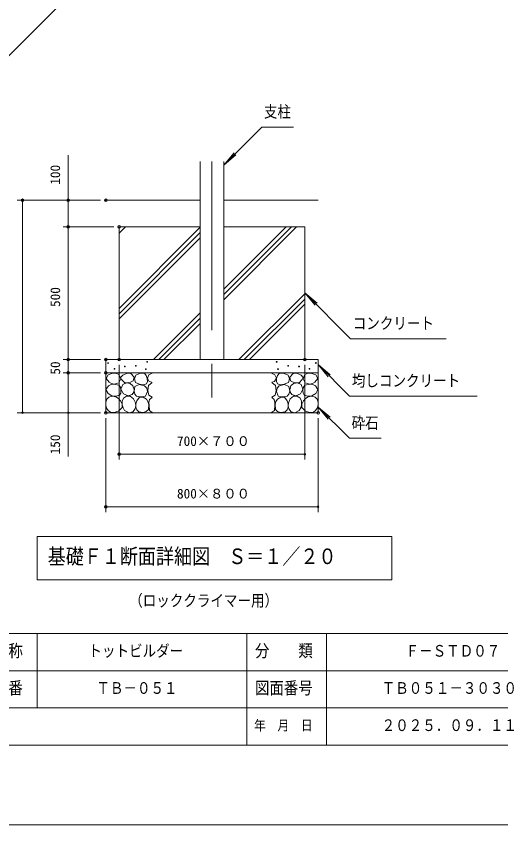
# Model space of a CAD drawing. Units: millimetres on the paper, scale 1:60, with parts at other scales. Extents: x 0 to 420, y -297 to 594.
# Drawn here: x 224 to 315.4, y -297 to -144.8 of the extents above; entities that cross this region are included whole.
import ezdxf
from ezdxf.enums import TextEntityAlignment as Align

# ---------------------------------------------------------------- set-up
doc = ezdxf.new("R2010")
doc.units = ezdxf.units.MM
doc.header["$PDMODE"] = 32
doc.header["$PDSIZE"] = 0.5
doc.linetypes.add('USER1', pattern=[50.8, 31.75, -6.35, 6.35, -6.35])
doc.linetypes.add('USER3', pattern=[63.5, 31.75, -6.35, 6.35, -6.35, 6.35, -6.35])
for name, color, linetype, lineweight in [('DEFPOINTS_5', 7, 'Continuous', 9), ('LY_1', 7, 'Continuous', 18), ('LY_2', 7, 'Continuous', 18)]:
    doc.layers.add(name, color=color, linetype=linetype, lineweight=lineweight)
doc.styles.add('ＭＳ ゴシック', font='')
doc.styles.get('ＭＳ ゴシック').set_extended_font_data('MS Gothic')

# ---------------------------------------------------------------- blocks, each defined once
blk = doc.blocks.new('-000-_DOTSMALL')
at = {"color": 7, "linetype": 'Continuous', "lineweight": 9}
blk.add_circle((0, 0), 0.0625, dxfattribs=at)
blk.add_circle((0, 0), 0.0625, dxfattribs=at)

msp = doc.modelspace()

# ---------------------------------------------------------------- linework, layer by layer
at = {"layer": 'DEFPOINTS_5'}
for p, q in [((240.934, -211.92), (244.684, -211.92)), ((280.934, -211.92), (277.184, -211.92)), ((240.934, -219.42), (244.684, -219.42)), ((280.934, -219.42), (277.184, -219.42)), ((0, -297), (420, -297))]:
    msp.add_line(p, q, dxfattribs=at)
at = {"layer": 'LY_1', "linetype": 'USER3'}
msp.add_line((234.309, -140.521), (215.491, -159.339), dxfattribs=at)
at = {"layer": 'LY_1'}
for p, q in [((270.303, -165.637), (263.161, -172.778)), ((270.303, -165.637), (276.303, -165.637)), ((263.161, -172.778), (265.09, -170.48)), ((233.873, -179.42), (233.873, -170.913)), ((263.161, -172.778), (265.46, -170.85)), ((239.934, -179.42), (224.233, -179.42)), ((225.233, -219.42), (225.233, -179.42)), ((233.873, -184.42), (233.873, -179.42)), ((242.434, -184.42), (232.873, -184.42)), ((233.873, -209.42), (233.873, -184.42)), ((243.434, -185.629), (244.643, -184.42)), ((243.434, -184.639), (243.653, -184.42)), ((243.434, -199.771), (258.706, -184.498)), ((243.434, -200.761), (258.706, -185.488)), ((263.161, -198.145), (276.887, -184.42)), ((263.161, -197.155), (275.897, -184.42)), ((263.161, -196.166), (274.907, -184.42)), ((243.434, -201.751), (258.706, -186.478)), ((266.029, -209.42), (278.434, -197.015)), ((287.05, -205.475), (278.434, -196.859)), ((278.434, -196.859), (280.732, -198.788)), ((278.434, -196.859), (280.362, -199.158)), ((267.019, -209.42), (278.434, -198.005)), ((268.009, -209.42), (278.434, -198.995)), ((249.907, -209.42), (258.706, -200.621)), ((250.897, -209.42), (258.706, -201.61)), ((251.887, -209.42), (258.706, -202.6)), ((287.05, -205.475), (305.05, -205.475)), ((239.934, -209.42), (232.873, -209.42)), ((233.873, -211.92), (233.873, -209.42)), ((243.434, -210.42), (243.434, -228.223)), ((278.434, -210.42), (278.434, -228.223)), ((286.878, -216.282), (280.934, -210.338)), ((280.934, -210.338), (283.232, -212.266)), ((280.934, -210.338), (282.862, -212.636)), ((239.934, -211.92), (232.873, -211.92)), ((233.873, -219.42), (233.873, -211.92)), ((286.878, -216.282), (310.878, -216.282)), ((286.826, -224.231), (280.934, -218.34)), ((280.934, -218.34), (283.232, -220.268)), ((280.934, -218.34), (282.862, -220.638)), ((239.934, -219.42), (224.233, -219.42)), ((233.873, -227.673), (233.873, -219.42)), ((240.934, -220.42), (240.934, -238.111)), ((280.934, -220.42), (280.934, -238.111)), ((286.826, -224.231), (292.826, -224.231)), ((278.434, -227.223), (243.434, -227.223)), ((280.934, -237.111), (240.934, -237.111)), ((294.832, -242.723), (228.032, -242.723)), ((228.032, -242.723), (228.032, -250.856)), ((294.832, -250.856), (294.832, -242.723)), ((228.032, -250.856), (294.832, -250.856))]:
    msp.add_line(p, q, dxfattribs=at)
at = {"layer": 'LY_1', "lineweight": 9}
for p, q in [((258.706, -172.094), (258.706, -209.42)), ((263.161, -172.094), (263.161, -209.42)), ((240.934, -179.42), (258.706, -179.42)), ((263.161, -179.42), (280.934, -179.42)), ((243.434, -184.42), (243.434, -209.42)), ((243.434, -184.42), (258.706, -184.42)), ((263.161, -184.42), (278.434, -184.42)), ((278.434, -184.42), (278.434, -209.42)), ((240.934, -209.42), (240.934, -219.42)), ((240.934, -209.42), (280.934, -209.42)), ((280.934, -209.42), (280.934, -219.42)), ((240.934, -211.92), (280.934, -211.92)), ((240.986, -212.956), (241.379, -212.28)), ((241.552, -213.678), (240.986, -212.956)), ((241.379, -212.28), (242.086, -211.998)), ((242.086, -211.998), (242.801, -211.967)), ((242.801, -211.967), (243.421, -212.218)), ((243.766, -213.034), (243.389, -213.804)), ((243.421, -212.218), (243.766, -213.034)), ((243.73, -212.788), (244.132, -212.32)), ((243.912, -213.151), (243.73, -212.788)), ((244.132, -212.32), (244.963, -211.944)), ((244.963, -211.944), (245.65, -212.035)), ((245.65, -212.035), (246.286, -212.697)), ((246.286, -212.697), (246.118, -213.384)), ((246.338, -213.026), (246.596, -212.311)), ((246.537, -213.741), (246.338, -213.026)), ((246.596, -212.311), (247.311, -212.013)), ((247.311, -212.013), (248.225, -211.993)), ((248.225, -211.993), (248.567, -212.373)), ((248.567, -212.373), (248.741, -212.967)), ((248.741, -212.967), (248.771, -213.558)), ((248.789, -212.926), (249.071, -212.298)), ((249.134, -213.523), (248.789, -212.926)), ((249.071, -212.298), (249.7, -211.984)), ((272.796, -212.298), (272.168, -211.984)), ((272.734, -213.523), (273.079, -212.926)), ((273.079, -212.926), (272.796, -212.298)), ((273.126, -212.967), (273.097, -213.558)), ((273.301, -212.373), (273.126, -212.967)), ((273.643, -211.993), (273.301, -212.373)), ((274.556, -212.013), (273.643, -211.993)), ((275.271, -212.311), (274.556, -212.013)), ((275.53, -213.026), (275.271, -212.311)), ((275.331, -213.741), (275.53, -213.026)), ((276.217, -212.035), (275.581, -212.697)), ((275.581, -212.697), (275.75, -213.384)), ((276.905, -211.944), (276.217, -212.035)), ((277.736, -212.32), (276.905, -211.944)), ((278.138, -212.788), (277.736, -212.32)), ((277.956, -213.151), (278.138, -212.788)), ((278.447, -212.218), (278.102, -213.034)), ((278.102, -213.034), (278.479, -213.804)), ((279.067, -211.967), (278.447, -212.218)), ((279.782, -211.998), (279.067, -211.967)), ((280.489, -212.28), (279.782, -211.998)), ((280.316, -213.678), (280.881, -212.956)), ((280.881, -212.956), (280.489, -212.28)), ((240.955, -215.015), (241.426, -214.324)), ((241.426, -214.324), (241.923, -214.12)), ((242.012, -213.926), (241.552, -213.678)), ((241.923, -214.12), (242.478, -214.057)), ((242.494, -214.055), (242.012, -213.926)), ((242.478, -214.057), (243.405, -214.198)), ((243.389, -213.804), (242.494, -214.055)), ((243.405, -214.198), (243.678, -214.597)), ((243.678, -214.597), (243.782, -215.156)), ((243.788, -215.002), (244.134, -214.094)), ((244.508, -213.774), (243.912, -213.151)), ((244.134, -214.094), (244.804, -213.803)), ((244.989, -213.761), (244.508, -213.774)), ((244.804, -213.803), (245.539, -213.921)), ((245.599, -213.631), (244.989, -213.761)), ((245.539, -213.921), (246.051, -214.372)), ((246.118, -213.384), (245.599, -213.631)), ((246.051, -214.372), (246.274, -215.023)), ((246.279, -215.355), (246.418, -214.481)), ((246.418, -214.481), (247.25, -214.102)), ((247.311, -214.039), (246.537, -213.741)), ((247.25, -214.102), (248.245, -214.342)), ((247.996, -214.163), (247.311, -214.039)), ((248.582, -213.999), (247.996, -214.163)), ((248.245, -214.342), (248.662, -214.814)), ((248.771, -213.558), (248.582, -213.999)), ((248.836, -215.235), (248.961, -214.277)), ((248.961, -214.277), (249.652, -213.727)), ((249.637, -213.665), (249.134, -213.523)), ((272.906, -214.277), (272.215, -213.727)), ((272.231, -213.665), (272.734, -213.523)), ((273.032, -215.235), (272.906, -214.277)), ((273.097, -213.558), (273.285, -213.999)), ((273.623, -214.342), (273.206, -214.814)), ((273.285, -213.999), (273.872, -214.163)), ((274.618, -214.102), (273.623, -214.342)), ((273.872, -214.163), (274.556, -214.039)), ((274.556, -214.039), (275.331, -213.741)), ((275.45, -214.481), (274.618, -214.102)), ((275.589, -215.355), (275.45, -214.481)), ((275.817, -214.372), (275.593, -215.023)), ((275.75, -213.384), (276.269, -213.631)), ((276.328, -213.921), (275.817, -214.372)), ((276.269, -213.631), (276.879, -213.761)), ((277.063, -213.803), (276.328, -213.921)), ((276.879, -213.761), (277.359, -213.774)), ((277.734, -214.094), (277.063, -213.803)), ((277.359, -213.774), (277.956, -213.151)), ((278.08, -215.002), (277.734, -214.094)), ((278.19, -214.597), (278.086, -215.156)), ((278.463, -214.198), (278.19, -214.597)), ((279.389, -214.057), (278.463, -214.198)), ((278.479, -213.804), (279.374, -214.055)), ((279.374, -214.055), (279.856, -213.926)), ((279.945, -214.12), (279.389, -214.057)), ((279.856, -213.926), (280.316, -213.678)), ((280.442, -214.324), (279.945, -214.12)), ((280.913, -215.015), (280.442, -214.324)), ((241.379, -215.816), (240.955, -215.015)), ((242.086, -216.24), (241.379, -215.816)), ((243.531, -216.13), (242.887, -216.303)), ((243.757, -215.717), (243.531, -216.13)), ((243.782, -215.156), (243.757, -215.717)), ((244.264, -215.823), (243.788, -215.002)), ((245.129, -216.255), (244.264, -215.823)), ((245.907, -215.996), (245.129, -216.255)), ((246.2, -215.564), (245.907, -215.996)), ((246.274, -215.023), (246.2, -215.564)), ((246.418, -215.905), (246.279, -215.355)), ((246.735, -216.308), (246.418, -215.905)), ((248.801, -215.434), (248.443, -216.288)), ((248.662, -214.814), (248.801, -215.434)), ((249.04, -216.099), (248.836, -215.235)), ((249.668, -216.476), (249.04, -216.099)), ((272.2, -216.476), (272.828, -216.099)), ((272.828, -216.099), (273.032, -215.235)), ((273.206, -214.814), (273.067, -215.434)), ((273.067, -215.434), (273.424, -216.288)), ((275.132, -216.308), (275.449, -215.905)), ((275.449, -215.905), (275.589, -215.355)), ((275.593, -215.023), (275.668, -215.564)), ((275.668, -215.564), (275.961, -215.996)), ((275.961, -215.996), (276.739, -216.255)), ((276.739, -216.255), (277.604, -215.823)), ((277.604, -215.823), (278.08, -215.002)), ((278.086, -215.156), (278.111, -215.717)), ((278.111, -215.717), (278.337, -216.13)), ((278.337, -216.13), (278.981, -216.303)), ((279.782, -216.24), (280.489, -215.816)), ((280.489, -215.816), (280.913, -215.015)), ((240.92, -217.985), (240.924, -217.402)), ((240.924, -217.402), (241.116, -216.865)), ((241.116, -216.865), (241.489, -216.46)), ((241.489, -216.46), (242.129, -216.285)), ((242.887, -216.303), (242.086, -216.24)), ((242.129, -216.285), (242.808, -216.413)), ((242.808, -216.413), (243.299, -216.709)), ((243.299, -216.709), (243.688, -217.151)), ((243.688, -217.151), (243.995, -217.785)), ((244.047, -217.237), (244.285, -216.671)), ((244.048, -217.903), (244.047, -217.237)), ((244.285, -216.671), (244.857, -216.32)), ((244.857, -216.32), (245.539, -216.304)), ((245.539, -216.304), (246.17, -216.771)), ((246.17, -216.771), (246.512, -217.536)), ((246.512, -217.536), (246.566, -218.11)), ((246.577, -217.754), (246.775, -217.147)), ((247.609, -216.447), (246.735, -216.308)), ((246.775, -217.147), (247.291, -216.511)), ((247.291, -216.511), (247.957, -216.488)), ((248.443, -216.288), (247.609, -216.447)), ((247.957, -216.488), (248.582, -216.849)), ((248.582, -216.849), (248.878, -217.312)), ((248.878, -217.312), (249.019, -217.862)), ((249.07, -217.467), (249.181, -216.947)), ((249.087, -218.062), (249.07, -217.467)), ((249.181, -216.947), (249.668, -216.523)), ((272.686, -216.947), (272.2, -216.523)), ((272.798, -217.467), (272.686, -216.947)), ((272.781, -218.062), (272.798, -217.467)), ((272.99, -217.312), (272.848, -217.862)), ((273.285, -216.849), (272.99, -217.312)), ((273.91, -216.488), (273.285, -216.849)), ((273.424, -216.288), (274.259, -216.447)), ((274.576, -216.511), (273.91, -216.488)), ((274.259, -216.447), (275.132, -216.308)), ((275.093, -217.147), (274.576, -216.511)), ((275.29, -217.754), (275.093, -217.147)), ((275.356, -217.536), (275.301, -218.11)), ((275.698, -216.771), (275.356, -217.536)), ((276.328, -216.304), (275.698, -216.771)), ((277.01, -216.32), (276.328, -216.304)), ((277.582, -216.671), (277.01, -216.32)), ((277.821, -217.237), (277.582, -216.671)), ((277.82, -217.903), (277.821, -217.237)), ((278.18, -217.151), (277.872, -217.785)), ((278.569, -216.709), (278.18, -217.151)), ((279.06, -216.413), (278.569, -216.709)), ((278.981, -216.303), (279.782, -216.24)), ((279.739, -216.285), (279.06, -216.413)), ((280.379, -216.46), (279.739, -216.285)), ((280.752, -216.865), (280.379, -216.46)), ((280.944, -217.402), (280.752, -216.865)), ((280.947, -217.985), (280.944, -217.402)), ((241.096, -218.549), (240.92, -217.985)), ((241.393, -219.018), (241.096, -218.549)), ((241.819, -219.334), (241.393, -219.018)), ((243.311, -219.114), (242.463, -219.397)), ((244.002, -218.423), (243.311, -219.114)), ((243.995, -217.785), (244.002, -218.423)), ((244.179, -218.511), (244.048, -217.903)), ((244.48, -219.006), (244.179, -218.511)), ((245.345, -219.417), (244.48, -219.006)), ((246.037, -219.222), (245.345, -219.417)), ((246.447, -218.66), (246.037, -219.222)), ((246.566, -218.11), (246.447, -218.66)), ((246.576, -218.378), (246.577, -217.754)), ((246.766, -218.894), (246.576, -218.378)), ((247.133, -219.272), (246.766, -218.894)), ((248.554, -219.183), (248.006, -219.371)), ((248.96, -218.815), (248.554, -219.183)), ((249.019, -217.862), (248.96, -218.815)), ((249.166, -219.004), (249.087, -218.062)), ((249.684, -219.365), (249.166, -219.004)), ((272.184, -219.365), (272.702, -219.004)), ((272.702, -219.004), (272.781, -218.062)), ((272.848, -217.862), (272.908, -218.815)), ((272.908, -218.815), (273.314, -219.183)), ((273.314, -219.183), (273.861, -219.371)), ((274.735, -219.272), (275.102, -218.894)), ((275.102, -218.894), (275.291, -218.378)), ((275.291, -218.378), (275.29, -217.754)), ((275.301, -218.11), (275.42, -218.66)), ((275.42, -218.66), (275.831, -219.222)), ((275.831, -219.222), (276.523, -219.417)), ((276.523, -219.417), (277.388, -219.006)), ((277.388, -219.006), (277.689, -218.511)), ((277.689, -218.511), (277.82, -217.903)), ((277.872, -217.785), (277.866, -218.423)), ((277.866, -218.423), (278.557, -219.114)), ((278.557, -219.114), (279.405, -219.397)), ((280.049, -219.334), (280.474, -219.018)), ((280.474, -219.018), (280.771, -218.549)), ((280.771, -218.549), (280.947, -217.985)), ((240.934, -219.42), (280.934, -219.42)), ((242.463, -219.397), (241.819, -219.334)), ((248.006, -219.371), (247.133, -219.272)), ((273.861, -219.371), (274.735, -219.272)), ((279.405, -219.397), (280.049, -219.334))]:
    msp.add_line(p, q, dxfattribs=at)
at = {"layer": 'LY_1', "linetype": 'USER1'}
msp.add_line((260.934, -172.094), (260.934, -221.113), dxfattribs=at)
at = {"layer": 'LY_1', "lineweight": 9}
for centre in [(241.348, -210.045), (248.747, -209.844), (273.121, -209.844), (280.52, -210.045), (242.556, -211.152), (244.519, -210.699), (246.582, -210.599), (248.495, -211.203), (273.373, -211.203), (275.285, -210.599), (277.349, -210.699), (279.312, -211.152)]:
    msp.add_circle(centre, 0.075, dxfattribs=at)
at = {"layer": 'LY_1'}
for p in [(225.233, -179.42), (233.873, -179.42), (240.934, -179.42), (240.934, -179.42), (233.873, -184.42), (243.434, -184.42), (243.434, -184.42), (233.873, -209.42), (240.934, -209.42), (240.934, -209.42), (243.434, -209.42), (278.434, -209.42), (233.873, -211.92), (240.934, -211.92), (240.934, -211.92), (240.934, -219.42), (240.934, -219.42), (240.934, -219.42), (280.934, -219.42), (243.434, -227.223), (240.934, -237.111)]:
    msp.add_point(p, dxfattribs=at)
at = {"layer": 'LY_2', "lineweight": 9}
for p, q in [((17.5, -261), (402.5, -261)), ((267.5, -261), (267.5, -282)), ((215, -268), (332.5, -268)), ((160, -275), (402.5, -275)), ((17.5, -282), (402.5, -282))]:
    msp.add_line(p, q, dxfattribs=at)
at = {"layer": 'LY_2'}
for p, q in [((228, -261), (228, -275)), ((282.5, -261), (282.5, -282))]:
    msp.add_line(p, q, dxfattribs=at)

# ---------------------------------------------------------------- block references
at = {"layer": 'LY_1', "xscale": 2.32, "yscale": 2.32}
for p, rotation in [((225.233, -179.42), 90), ((233.873, -179.42), 90), ((233.873, -184.42), 90), ((233.873, -184.42), 270), ((233.873, -209.42), 90), ((233.873, -209.42), 270), ((233.873, -211.92), 90), ((233.873, -211.92), 270), ((225.233, -219.42), 270), ((233.873, -219.42), 270), ((243.434, -227.223), 180), ((240.934, -237.111), 180)]:
    msp.add_blockref('-000-_DOTSMALL', p, dxfattribs=dict(at, rotation=rotation))
for p in [(278.434, -227.223), (280.934, -237.111)]:
    msp.add_blockref('-000-_DOTSMALL', p, dxfattribs=at)

# ---------------------------------------------------------------- texts
at = {"layer": 'LY_1', "style": 'ＭＳ ゴシック', "width": 0.85}
for s, height, p in [('支柱', 2.199, (270.719, -164.487)), ('コンクリート', 2.199, (287.467, -204.325)), ('均しコンクリート', 2.199, (287.295, -215.132)), ('砕石', 2.199, (287.242, -223.081)), ('基礎Ｆ１断面詳細図\u3000Ｓ＝１／２０', 2.933, (229.987, -248.789)), ('（ロッククライマー用）', 2.199, (245.349, -256.531)), ('トットビルダー', 2.199, (237.667, -266)), ('Ｆ－ＳＴＤ０７', 2.199, (297.417, -266)), ('ＴＢ－０５１', 2.199, (239.167, -273)), ('ＴＢ０５１－３０３０', 2.199, (292.917, -273)), ('２０２５．０９．１１', 2.199, (292.917, -280))]:
    msp.add_text(s, height=height, dxfattribs=at).set_placement(p, align=Align.BOTTOM_LEFT)
at = {"layer": 'LY_1', "style": 'ＭＳ ゴシック'}
for s, p in [('100', (232.873, -176.484)), ('500', (232.873, -199.503)), ('50', (232.873, -212.242)), ('150', (232.873, -227.252))]:
    msp.add_text(s, height=1.833, rotation=90, dxfattribs=at).set_placement(p, align=Align.BOTTOM_LEFT)
for s, p in [('700×７００', (254.351, -226.223)), ('800×８００', (254.351, -236.111))]:
    msp.add_text(s, height=1.833, dxfattribs=at).set_placement(p, align=Align.BOTTOM_LEFT)
at = {"layer": 'LY_2', "style": 'ＭＳ ゴシック', "width": 0.85}
for s, height, p in [('名\u3000称', 2.346, (217.144, -266.1)), ('分\u3000\u3000類', 2.346, (269.044, -266.1)), ('型\u3000番', 2.346, (217.144, -273.1)), ('図面番号', 2.346, (269.044, -273.1)), ('年\u3000月\u3000日', 1.906, (268.861, -279.8))]:
    msp.add_text(s, height=height, dxfattribs=at).set_placement(p, align=Align.BOTTOM_LEFT)

doc.saveas('drawing.dxf')
